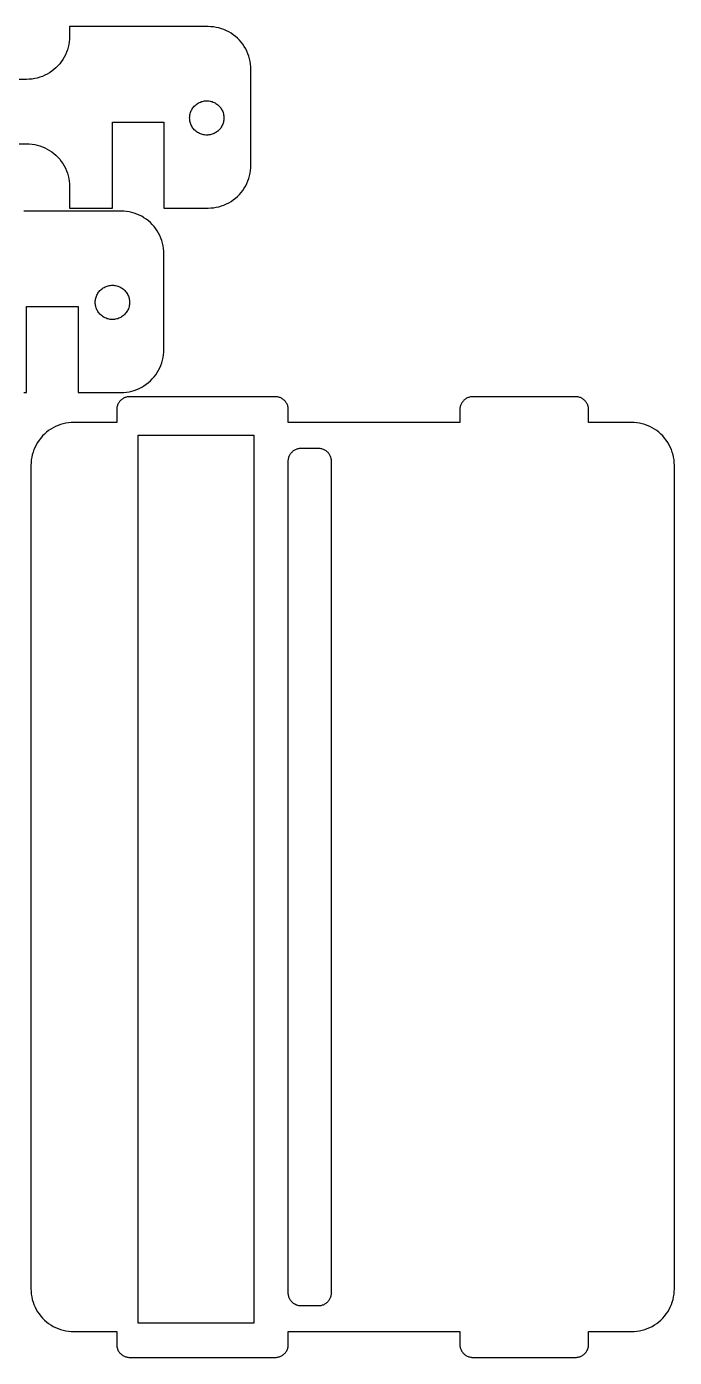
# Model space of a CAD drawing. Extents: x -48 to 351, y 273 to 586.
# Drawn here: x 200 to 351, y 276.1 to 586.4 of the extents above; entities that cross this region are included whole.
import ezdxf

# ---------------------------------------------------------------- set-up
doc = ezdxf.new("R2010")
doc.units = 0
doc.layers.get('0').update_dxf_attribs({"linetype": 'CONTINUOUS'})

msp = doc.modelspace()

# ---------------------------------------------------------------- linework, layer by layer
at = {"color": 7}
for p, q in [((210.0293, 583.42834), (209.9703, 582.80334)), ((210.0493, 584.05634), (210.0293, 583.42834)), ((242.3493, 586.35634), (210.0493, 586.35634)), ((210.0493, 586.35634), (210.0493, 584.05634)), ((242.9773, 586.33634), (242.3493, 586.35634)), ((243.6023, 586.27734), (242.9773, 586.33634)), ((244.2233, 586.17934), (243.6023, 586.27734)), ((244.8363, 586.04234), (244.2233, 586.17934)), ((245.4393, 585.86734), (244.8363, 586.04234)), ((246.0303, 585.65434), (245.4393, 585.86734)), ((246.6073, 585.40434), (246.0303, 585.65434)), ((247.1673, 585.11934), (246.6073, 585.40434)), ((247.7073, 584.79934), (247.1673, 585.11934)), ((248.2273, 584.44634), (247.7073, 584.79934)), ((248.7233, 584.06134), (248.2273, 584.44634)), ((249.1943, 583.64634), (248.7233, 584.06134)), ((249.6393, 583.20134), (249.1943, 583.64634)), ((209.3473, 580.37534), (209.0973, 579.79834)), ((209.5603, 580.96634), (209.3473, 580.37534)), ((209.7353, 581.56934), (209.5603, 580.96634)), ((209.8723, 582.18234), (209.7353, 581.56934)), ((209.9703, 582.80334), (209.8723, 582.18234)), ((250.0543, 582.73034), (249.6393, 583.20134)), ((250.4393, 582.23434), (250.0543, 582.73034)), ((250.7923, 581.71434), (250.4393, 582.23434)), ((251.1123, 581.17434), (250.7923, 581.71434)), ((251.3973, 580.61434), (251.1123, 581.17434)), ((251.6473, 580.03734), (251.3973, 580.61434)), ((207.3393, 577.21134), (206.8943, 576.76634)), ((207.7543, 577.68234), (207.3393, 577.21134)), ((208.1393, 578.17834), (207.7543, 577.68234)), ((208.4923, 578.69834), (208.1393, 578.17834)), ((208.8123, 579.23834), (208.4923, 578.69834)), ((209.0973, 579.79834), (208.8123, 579.23834)), ((251.8603, 579.44634), (251.6473, 580.03734)), ((252.0353, 578.84334), (251.8603, 579.44634)), ((252.1723, 578.23034), (252.0353, 578.84334)), ((252.2703, 577.60934), (252.1723, 578.23034)), ((252.3293, 576.98434), (252.2703, 577.60934)), ((200.0493, 574.05634), (28.049296, 574.05634)), ((200.6773, 574.07634), (200.0493, 574.05634)), ((201.3023, 574.13534), (200.6773, 574.07634)), ((201.9233, 574.23334), (201.3023, 574.13534)), ((202.5363, 574.37034), (201.9233, 574.23334)), ((203.1393, 574.54534), (202.5363, 574.37034)), ((203.7303, 574.75834), (203.1393, 574.54534)), ((204.3073, 575.00834), (203.7303, 574.75834)), ((204.8673, 575.29334), (204.3073, 575.00834)), ((205.4073, 575.61334), (204.8673, 575.29334)), ((205.9273, 575.96634), (205.4073, 575.61334)), ((206.4233, 576.35134), (205.9273, 575.96634)), ((206.8943, 576.76634), (206.4233, 576.35134)), ((252.3493, 576.35634), (252.3293, 576.98434)), ((252.3493, 554.05634), (252.3493, 576.35634)), ((239.1333, 567.79434), (239.3113, 567.97234)), ((239.3113, 567.97234), (239.4993, 568.13834)), ((239.4993, 568.13834), (239.6983, 568.29234)), ((239.6983, 568.29234), (239.9063, 568.43334)), ((239.9063, 568.43334), (240.1223, 568.56134)), ((240.1223, 568.56134), (240.3463, 568.67534)), ((240.3463, 568.67534), (240.5763, 568.77534)), ((240.5763, 568.77534), (240.8133, 568.86034)), ((240.8133, 568.86034), (241.0543, 568.93034)), ((241.0543, 568.93034), (241.2993, 568.98534)), ((241.2993, 568.98534), (241.5483, 569.02434)), ((241.5483, 569.02434), (241.7983, 569.04834)), ((241.7983, 569.04834), (242.0493, 569.05634)), ((242.0493, 569.05634), (242.3003, 569.04834)), ((242.3003, 569.04834), (242.5503, 569.02434)), ((242.5503, 569.02434), (242.7993, 568.98534)), ((242.7993, 568.98534), (243.0443, 568.93034)), ((243.0443, 568.93034), (243.2853, 568.86034)), ((243.2853, 568.86034), (243.5213, 568.77534)), ((243.5213, 568.77534), (243.7523, 568.67534)), ((243.7523, 568.67534), (243.9763, 568.56134)), ((243.9763, 568.56134), (244.1923, 568.43334)), ((244.1923, 568.43334), (244.4003, 568.29234)), ((244.4003, 568.29234), (244.5993, 568.13834)), ((244.5993, 568.13834), (244.7873, 567.97234)), ((244.7873, 567.97234), (244.9653, 567.79434)), ((238.0493, 565.05634), (238.0573, 565.30734)), ((238.0573, 564.80534), (238.0493, 565.05634)), ((238.0573, 565.30734), (238.0813, 565.55734)), ((238.0813, 564.55534), (238.0573, 564.80534)), ((238.0813, 565.55734), (238.1203, 565.80634)), ((238.1203, 565.80634), (238.1753, 566.05134)), ((238.1753, 566.05134), (238.2453, 566.29234)), ((238.2453, 566.29234), (238.3303, 566.52834)), ((238.3303, 566.52834), (238.4303, 566.75934)), ((238.4303, 566.75934), (238.5443, 566.98334)), ((238.5443, 566.98334), (238.6723, 567.19934)), ((238.6723, 567.19934), (238.8133, 567.40734)), ((238.8133, 567.40734), (238.9673, 567.60634)), ((238.9673, 567.60634), (239.1333, 567.79434)), ((244.9653, 567.79434), (245.1313, 567.60634)), ((245.1313, 567.60634), (245.2853, 567.40734)), ((245.2853, 567.40734), (245.4263, 567.19934)), ((245.4263, 567.19934), (245.5543, 566.98334)), ((245.5543, 566.98334), (245.6683, 566.75934)), ((245.6683, 566.75934), (245.7683, 566.52834)), ((245.7683, 566.52834), (245.8533, 566.29234)), ((245.8533, 566.29234), (245.9233, 566.05134)), ((245.9233, 566.05134), (245.9783, 565.80634)), ((245.9783, 565.80634), (246.0173, 565.55734)), ((246.0173, 565.55734), (246.0413, 565.30734)), ((246.0413, 564.80534), (246.0173, 564.55534)), ((246.0413, 565.30734), (246.0493, 565.05634)), ((246.0493, 565.05634), (246.0413, 564.80534)), ((220.0493, 544.05634), (220.0493, 564.05634)), ((220.0493, 564.05634), (232.0493, 564.05634)), ((232.0493, 564.05634), (232.0493, 544.05634)), ((238.1203, 564.30634), (238.0813, 564.55534)), ((238.1753, 564.06134), (238.1203, 564.30634)), ((238.2453, 563.82034), (238.1753, 564.06134)), ((238.3303, 563.58334), (238.2453, 563.82034)), ((238.4303, 563.35334), (238.3303, 563.58334)), ((238.5443, 563.12934), (238.4303, 563.35334)), ((238.6723, 562.91334), (238.5443, 563.12934)), ((238.8133, 562.70534), (238.6723, 562.91334)), ((238.9673, 562.50634), (238.8133, 562.70534)), ((239.1333, 562.31834), (238.9673, 562.50634)), ((239.3113, 562.14034), (239.1333, 562.31834)), ((239.4993, 561.97434), (239.3113, 562.14034)), ((239.6983, 561.82034), (239.4993, 561.97434)), ((239.9063, 561.67934), (239.6983, 561.82034)), ((240.1223, 561.55134), (239.9063, 561.67934)), ((244.1923, 561.67934), (243.9763, 561.55134)), ((244.4003, 561.82034), (244.1923, 561.67934)), ((244.5993, 561.97434), (244.4003, 561.82034)), ((244.7873, 562.14034), (244.5993, 561.97434)), ((244.9653, 562.31834), (244.7873, 562.14034)), ((245.1313, 562.50634), (244.9653, 562.31834)), ((245.2853, 562.70534), (245.1313, 562.50634)), ((245.4263, 562.91334), (245.2853, 562.70534)), ((245.5543, 563.12934), (245.4263, 562.91334)), ((245.6683, 563.35334), (245.5543, 563.12934)), ((245.7683, 563.58334), (245.6683, 563.35334)), ((245.8533, 563.82034), (245.7683, 563.58334)), ((245.9233, 564.06134), (245.8533, 563.82034)), ((245.9783, 564.30634), (245.9233, 564.06134)), ((246.0173, 564.55534), (245.9783, 564.30634)), ((28.049296, 559.05634), (200.0493, 559.05634)), ((200.0493, 559.05634), (200.6773, 559.03634)), ((200.6773, 559.03634), (201.3023, 558.97734)), ((201.3023, 558.97734), (201.9233, 558.87934)), ((201.9233, 558.87934), (202.5363, 558.74234)), ((202.5363, 558.74234), (203.1393, 558.56734)), ((203.1393, 558.56734), (203.7303, 558.35434)), ((240.3463, 561.43734), (240.1223, 561.55134)), ((240.5763, 561.33734), (240.3463, 561.43734)), ((240.8133, 561.25234), (240.5763, 561.33734)), ((241.0543, 561.18234), (240.8133, 561.25234)), ((241.2993, 561.12734), (241.0543, 561.18234)), ((241.5483, 561.08834), (241.2993, 561.12734)), ((241.7983, 561.06434), (241.5483, 561.08834)), ((242.0493, 561.05634), (241.7983, 561.06434)), ((242.3003, 561.06434), (242.0493, 561.05634)), ((242.5503, 561.08834), (242.3003, 561.06434)), ((242.7993, 561.12734), (242.5503, 561.08834)), ((243.0443, 561.18234), (242.7993, 561.12734)), ((243.2853, 561.25234), (243.0443, 561.18234)), ((243.5213, 561.33734), (243.2853, 561.25234)), ((243.7523, 561.43734), (243.5213, 561.33734)), ((243.9763, 561.55134), (243.7523, 561.43734)), ((203.7303, 558.35434), (204.3073, 558.10434)), ((204.3073, 558.10434), (204.8673, 557.81934)), ((204.8673, 557.81934), (205.4073, 557.49934)), ((205.4073, 557.49934), (205.9273, 557.14634)), ((205.9273, 557.14634), (206.4233, 556.76134)), ((206.4233, 556.76134), (206.8943, 556.34634)), ((206.8943, 556.34634), (207.3393, 555.90134)), ((207.3393, 555.90134), (207.7543, 555.43034)), ((207.7543, 555.43034), (208.1393, 554.93434)), ((208.1393, 554.93434), (208.4923, 554.41434)), ((208.4923, 554.41434), (208.8123, 553.87434)), ((208.8123, 553.87434), (209.0973, 553.31434)), ((209.0973, 553.31434), (209.3473, 552.73734)), ((209.3473, 552.73734), (209.5603, 552.14634)), ((252.1723, 552.18234), (252.2703, 552.80334)), ((252.2703, 552.80334), (252.3293, 553.42834)), ((252.3293, 553.42834), (252.3493, 554.05634)), ((209.5603, 552.14634), (209.7353, 551.54334)), ((209.7353, 551.54334), (209.8723, 550.93034)), ((209.8723, 550.93034), (209.9703, 550.30934)), ((209.9703, 550.30934), (210.0293, 549.68434)), ((210.0293, 549.68434), (210.0493, 549.05634)), ((250.7923, 548.69834), (251.1123, 549.23834)), ((251.1123, 549.23834), (251.3973, 549.79834)), ((251.3973, 549.79834), (251.6473, 550.37534)), ((251.6473, 550.37534), (251.8603, 550.96634)), ((251.8603, 550.96634), (252.0353, 551.56934)), ((252.0353, 551.56934), (252.1723, 552.18234)), ((210.0493, 549.05634), (210.0493, 544.05634)), ((248.2273, 545.96634), (248.7233, 546.35134)), ((248.7233, 546.35134), (249.1943, 546.76634)), ((249.1943, 546.76634), (249.6393, 547.21134)), ((249.6393, 547.21134), (250.0543, 547.68234)), ((250.0543, 547.68234), (250.4393, 548.17834)), ((250.4393, 548.17834), (250.7923, 548.69834)), ((200.0493, 543.35634), (199.4213, 543.33634)), ((222.0493, 543.35634), (200.0493, 543.35634)), ((210.0493, 544.05634), (220.0493, 544.05634)), ((222.6773, 543.33634), (222.0493, 543.35634)), ((223.3023, 543.27734), (222.6773, 543.33634)), ((223.9233, 543.17934), (223.3023, 543.27734)), ((224.5363, 543.04234), (223.9233, 543.17934)), ((225.1393, 542.86734), (224.5363, 543.04234)), ((232.0493, 544.05634), (242.3493, 544.05634)), ((242.3493, 544.05634), (242.9773, 544.07634)), ((242.9773, 544.07634), (243.6023, 544.13534)), ((243.6023, 544.13534), (244.2233, 544.23334)), ((244.2233, 544.23334), (244.8363, 544.37034)), ((244.8363, 544.37034), (245.4393, 544.54534)), ((245.4393, 544.54534), (246.0303, 544.75834)), ((246.0303, 544.75834), (246.6073, 545.00834)), ((246.6073, 545.00834), (247.1673, 545.29334)), ((247.1673, 545.29334), (247.7073, 545.61334)), ((247.7073, 545.61334), (248.2273, 545.96634)), ((225.7303, 542.65434), (225.1393, 542.86734)), ((226.3073, 542.40434), (225.7303, 542.65434)), ((226.8673, 542.11934), (226.3073, 542.40434)), ((227.4073, 541.79934), (226.8673, 542.11934)), ((227.9273, 541.44634), (227.4073, 541.79934)), ((228.4233, 541.06134), (227.9273, 541.44634)), ((228.8943, 540.64634), (228.4233, 541.06134)), ((229.3393, 540.20134), (228.8943, 540.64634)), ((229.7543, 539.73034), (229.3393, 540.20134)), ((230.1393, 539.23434), (229.7543, 539.73034)), ((230.4923, 538.71434), (230.1393, 539.23434)), ((230.8123, 538.17434), (230.4923, 538.71434)), ((231.0973, 537.61434), (230.8123, 538.17434)), ((231.3473, 537.03734), (231.0973, 537.61434)), ((231.5603, 536.44634), (231.3473, 537.03734)), ((231.7353, 535.84334), (231.5603, 536.44634)), ((231.8723, 535.23034), (231.7353, 535.84334)), ((231.9703, 534.60934), (231.8723, 535.23034)), ((232.0293, 533.98434), (231.9703, 534.60934)), ((232.0493, 533.35634), (232.0293, 533.98434)), ((232.0493, 511.05634), (232.0493, 533.35634)), ((216.6723, 524.19934), (216.8133, 524.40734)), ((216.8133, 524.40734), (216.9673, 524.60634)), ((216.9673, 524.60634), (217.1333, 524.79434)), ((217.1333, 524.79434), (217.3113, 524.97234)), ((217.3113, 524.97234), (217.4993, 525.13834)), ((217.4993, 525.13834), (217.6983, 525.29234)), ((217.6983, 525.29234), (217.9063, 525.43334)), ((217.9063, 525.43334), (218.1223, 525.56134)), ((218.1223, 525.56134), (218.3463, 525.67534)), ((218.3463, 525.67534), (218.5763, 525.77534)), ((218.5763, 525.77534), (218.8133, 525.86034)), ((218.8133, 525.86034), (219.0543, 525.93034)), ((219.0543, 525.93034), (219.2993, 525.98534)), ((219.2993, 525.98534), (219.5483, 526.02434)), ((219.5483, 526.02434), (219.7983, 526.04834)), ((219.7983, 526.04834), (220.0493, 526.05634)), ((220.0493, 526.05634), (220.3003, 526.04834)), ((220.3003, 526.04834), (220.5503, 526.02434)), ((220.5503, 526.02434), (220.7993, 525.98534)), ((220.7993, 525.98534), (221.0443, 525.93034)), ((221.0443, 525.93034), (221.2853, 525.86034)), ((221.2853, 525.86034), (221.5213, 525.77534)), ((221.5213, 525.77534), (221.7523, 525.67534)), ((221.7523, 525.67534), (221.9763, 525.56134)), ((221.9763, 525.56134), (222.1923, 525.43334)), ((222.1923, 525.43334), (222.4003, 525.29234)), ((222.4003, 525.29234), (222.5993, 525.13834)), ((222.5993, 525.13834), (222.7873, 524.97234)), ((222.7873, 524.97234), (222.9653, 524.79434)), ((222.9653, 524.79434), (223.1313, 524.60634)), ((223.1313, 524.60634), (223.2853, 524.40734)), ((223.2853, 524.40734), (223.4263, 524.19934)), ((216.0493, 522.05634), (216.0573, 522.30734)), ((216.0573, 521.80534), (216.0493, 522.05634)), ((216.0573, 522.30734), (216.0813, 522.55734)), ((216.0813, 521.55534), (216.0573, 521.80534)), ((216.0813, 522.55734), (216.1203, 522.80634)), ((216.1203, 521.30634), (216.0813, 521.55534)), ((216.1203, 522.80634), (216.1753, 523.05134)), ((216.1753, 521.06134), (216.1203, 521.30634)), ((216.1753, 523.05134), (216.2453, 523.29234)), ((216.2453, 523.29234), (216.3303, 523.52834)), ((216.3303, 523.52834), (216.4303, 523.75934)), ((216.4303, 523.75934), (216.5443, 523.98334)), ((216.5443, 523.98334), (216.6723, 524.19934)), ((223.4263, 524.19934), (223.5543, 523.98334)), ((223.5543, 523.98334), (223.6683, 523.75934)), ((223.6683, 523.75934), (223.7683, 523.52834)), ((223.7683, 523.52834), (223.8533, 523.29234)), ((223.8533, 523.29234), (223.9233, 523.05134)), ((223.9233, 523.05134), (223.9783, 522.80634)), ((223.9783, 521.30634), (223.9233, 521.06134)), ((223.9783, 522.80634), (224.0173, 522.55734)), ((224.0173, 521.55534), (223.9783, 521.30634)), ((224.0173, 522.55734), (224.0413, 522.30734)), ((224.0413, 521.80534), (224.0173, 521.55534)), ((224.0413, 522.30734), (224.0493, 522.05634)), ((224.0493, 522.05634), (224.0413, 521.80534)), ((200.0493, 501.05634), (200.0493, 521.05634)), ((200.0493, 521.05634), (212.0493, 521.05634)), ((212.0493, 521.05634), (212.0493, 501.05634)), ((216.2453, 520.82034), (216.1753, 521.06134)), ((216.3303, 520.58334), (216.2453, 520.82034)), ((216.4303, 520.35334), (216.3303, 520.58334)), ((216.5443, 520.12934), (216.4303, 520.35334)), ((216.6723, 519.91334), (216.5443, 520.12934)), ((216.8133, 519.70534), (216.6723, 519.91334)), ((216.9673, 519.50634), (216.8133, 519.70534)), ((217.1333, 519.31834), (216.9673, 519.50634)), ((217.3113, 519.14034), (217.1333, 519.31834)), ((217.4993, 518.97434), (217.3113, 519.14034)), ((217.6983, 518.82034), (217.4993, 518.97434)), ((217.9063, 518.67934), (217.6983, 518.82034)), ((218.1223, 518.55134), (217.9063, 518.67934)), ((218.3463, 518.43734), (218.1223, 518.55134)), ((218.5763, 518.33734), (218.3463, 518.43734)), ((218.8133, 518.25234), (218.5763, 518.33734)), ((219.0543, 518.18234), (218.8133, 518.25234)), ((221.2853, 518.25234), (221.0443, 518.18234)), ((221.5213, 518.33734), (221.2853, 518.25234)), ((221.7523, 518.43734), (221.5213, 518.33734)), ((221.9763, 518.55134), (221.7523, 518.43734)), ((222.1923, 518.67934), (221.9763, 518.55134)), ((222.4003, 518.82034), (222.1923, 518.67934)), ((222.5993, 518.97434), (222.4003, 518.82034)), ((222.7873, 519.14034), (222.5993, 518.97434)), ((222.9653, 519.31834), (222.7873, 519.14034)), ((223.1313, 519.50634), (222.9653, 519.31834)), ((223.2853, 519.70534), (223.1313, 519.50634)), ((223.4263, 519.91334), (223.2853, 519.70534)), ((223.5543, 520.12934), (223.4263, 519.91334)), ((223.6683, 520.35334), (223.5543, 520.12934)), ((223.7683, 520.58334), (223.6683, 520.35334)), ((223.8533, 520.82034), (223.7683, 520.58334)), ((223.9233, 521.06134), (223.8533, 520.82034)), ((219.2993, 518.12734), (219.0543, 518.18234)), ((219.5483, 518.08834), (219.2993, 518.12734)), ((219.7983, 518.06434), (219.5483, 518.08834)), ((220.0493, 518.05634), (219.7983, 518.06434)), ((220.3003, 518.06434), (220.0493, 518.05634)), ((220.5503, 518.08834), (220.3003, 518.06434)), ((220.7993, 518.12734), (220.5503, 518.08834)), ((221.0443, 518.18234), (220.7993, 518.12734)), ((231.7353, 508.56934), (231.8723, 509.18234)), ((231.8723, 509.18234), (231.9703, 509.80334)), ((231.9703, 509.80334), (232.0293, 510.42834)), ((232.0293, 510.42834), (232.0493, 511.05634)), ((230.4923, 505.69834), (230.8123, 506.23834)), ((230.8123, 506.23834), (231.0973, 506.79834)), ((231.0973, 506.79834), (231.3473, 507.37534)), ((231.3473, 507.37534), (231.5603, 507.96634)), ((231.5603, 507.96634), (231.7353, 508.56934)), ((227.4073, 502.61334), (227.9273, 502.96634)), ((227.9273, 502.96634), (228.4233, 503.35134)), ((228.4233, 503.35134), (228.8943, 503.76634)), ((228.8943, 503.76634), (229.3393, 504.21134)), ((229.3393, 504.21134), (229.7543, 504.68234)), ((229.7543, 504.68234), (230.1393, 505.17834)), ((230.1393, 505.17834), (230.4923, 505.69834)), ((199.4213, 501.07634), (200.0493, 501.05634)), ((212.0493, 501.05634), (222.0493, 501.05634)), ((222.0493, 501.05634), (222.6773, 501.07634)), ((222.4423, 499.589336), (222.2863, 499.483336)), ((222.6043, 499.685336), (222.4423, 499.589336)), ((222.7723, 499.770336), (222.6043, 499.685336)), ((222.6773, 501.07634), (223.3023, 501.13534)), ((222.9453, 499.845336), (222.7723, 499.770336)), ((223.1223, 499.909336), (222.9453, 499.845336)), ((223.3033, 499.962336), (223.1223, 499.909336)), ((223.3023, 501.13534), (223.9233, 501.23334)), ((223.4873, 500.003336), (223.3033, 499.962336)), ((223.6733, 500.032336), (223.4873, 500.003336)), ((223.8613, 500.050336), (223.6733, 500.032336)), ((224.0493, 500.056336), (223.8613, 500.050336)), ((223.9233, 501.23334), (224.5363, 501.37034)), ((258.0493, 500.056336), (224.0493, 500.056336)), ((224.5363, 501.37034), (225.1393, 501.54534)), ((225.1393, 501.54534), (225.7303, 501.75834)), ((225.7303, 501.75834), (226.3073, 502.00834)), ((226.3073, 502.00834), (226.8673, 502.29334)), ((226.8673, 502.29334), (227.4073, 502.61334)), ((258.2373, 500.050336), (258.0493, 500.056336)), ((258.4253, 500.032336), (258.2373, 500.050336)), ((258.6113, 500.003336), (258.4253, 500.032336)), ((258.7953, 499.962336), (258.6113, 500.003336)), ((258.9763, 499.909336), (258.7953, 499.962336)), ((259.1533, 499.845336), (258.9763, 499.909336)), ((259.3263, 499.770336), (259.1533, 499.845336)), ((259.4943, 499.685336), (259.3263, 499.770336)), ((259.6563, 499.589336), (259.4943, 499.685336)), ((259.8123, 499.483336), (259.6563, 499.589336)), ((302.4423, 499.589336), (302.2863, 499.483336)), ((302.6043, 499.685336), (302.4423, 499.589336)), ((302.7723, 499.770336), (302.6043, 499.685336)), ((302.9453, 499.845336), (302.7723, 499.770336)), ((303.1223, 499.909336), (302.9453, 499.845336)), ((303.3033, 499.962336), (303.1223, 499.909336)), ((303.4873, 500.003336), (303.3033, 499.962336)), ((303.6733, 500.032336), (303.4873, 500.003336)), ((303.8613, 500.050336), (303.6733, 500.032336)), ((304.0493, 500.056336), (303.8613, 500.050336)), ((328.0493, 500.056336), (304.0493, 500.056336)), ((328.2373, 500.050336), (328.0493, 500.056336)), ((328.4253, 500.032336), (328.2373, 500.050336)), ((328.6113, 500.003336), (328.4253, 500.032336)), ((328.7953, 499.962336), (328.6113, 500.003336)), ((328.9763, 499.909336), (328.7953, 499.962336)), ((329.1533, 499.845336), (328.9763, 499.909336)), ((329.3263, 499.770336), (329.1533, 499.845336)), ((329.4943, 499.685336), (329.3263, 499.770336)), ((329.6563, 499.589336), (329.4943, 499.685336)), ((329.8123, 499.483336), (329.6563, 499.589336)), ((221.0553, 497.244336), (221.0493, 497.056336)), ((221.0493, 497.056336), (221.0493, 494.056336)), ((221.0733, 497.432336), (221.0553, 497.244336)), ((221.1023, 497.618336), (221.0733, 497.432336)), ((221.1433, 497.802336), (221.1023, 497.618336)), ((221.1963, 497.983336), (221.1433, 497.802336)), ((221.2603, 498.160336), (221.1963, 497.983336)), ((221.3353, 498.333336), (221.2603, 498.160336)), ((221.4203, 498.501336), (221.3353, 498.333336)), ((221.5163, 498.663336), (221.4203, 498.501336)), ((221.6223, 498.819336), (221.5163, 498.663336)), ((221.7373, 498.968336), (221.6223, 498.819336)), ((221.8623, 499.110336), (221.7373, 498.968336)), ((221.9953, 499.243336), (221.8623, 499.110336)), ((222.1373, 499.368336), (221.9953, 499.243336)), ((222.2863, 499.483336), (222.1373, 499.368336)), ((259.9613, 499.368336), (259.8123, 499.483336)), ((260.1033, 499.243336), (259.9613, 499.368336)), ((260.2363, 499.110336), (260.1033, 499.243336)), ((260.3613, 498.968336), (260.2363, 499.110336)), ((260.4763, 498.819336), (260.3613, 498.968336)), ((260.5823, 498.663336), (260.4763, 498.819336)), ((260.6783, 498.501336), (260.5823, 498.663336)), ((260.7633, 498.333336), (260.6783, 498.501336)), ((260.8383, 498.160336), (260.7633, 498.333336)), ((260.9023, 497.983336), (260.8383, 498.160336)), ((260.9553, 497.802336), (260.9023, 497.983336)), ((260.9963, 497.618336), (260.9553, 497.802336)), ((261.0253, 497.432336), (260.9963, 497.618336)), ((261.0433, 497.244336), (261.0253, 497.432336)), ((261.0493, 497.056336), (261.0433, 497.244336)), ((261.0493, 494.056336), (261.0493, 497.056336)), ((301.0553, 497.244336), (301.0493, 497.056336)), ((301.0493, 497.056336), (301.0493, 494.056336)), ((301.0733, 497.432336), (301.0553, 497.244336)), ((301.1023, 497.618336), (301.0733, 497.432336)), ((301.1433, 497.802336), (301.1023, 497.618336)), ((301.1963, 497.983336), (301.1433, 497.802336)), ((301.2603, 498.160336), (301.1963, 497.983336)), ((301.3353, 498.333336), (301.2603, 498.160336)), ((301.4203, 498.501336), (301.3353, 498.333336)), ((301.5163, 498.663336), (301.4203, 498.501336)), ((301.6223, 498.819336), (301.5163, 498.663336)), ((301.7373, 498.968336), (301.6223, 498.819336)), ((301.8623, 499.110336), (301.7373, 498.968336)), ((301.9953, 499.243336), (301.8623, 499.110336)), ((302.1373, 499.368336), (301.9953, 499.243336)), ((302.2863, 499.483336), (302.1373, 499.368336)), ((329.9613, 499.368336), (329.8123, 499.483336)), ((330.1033, 499.243336), (329.9613, 499.368336)), ((330.2363, 499.110336), (330.1033, 499.243336)), ((330.3613, 498.968336), (330.2363, 499.110336)), ((330.4763, 498.819336), (330.3613, 498.968336)), ((330.5823, 498.663336), (330.4763, 498.819336)), ((330.6783, 498.501336), (330.5823, 498.663336)), ((330.7633, 498.333336), (330.6783, 498.501336)), ((330.8383, 498.160336), (330.7633, 498.333336)), ((330.9023, 497.983336), (330.8383, 498.160336)), ((330.9553, 497.802336), (330.9023, 497.983336)), ((330.9963, 497.618336), (330.9553, 497.802336)), ((331.0253, 497.432336), (330.9963, 497.618336)), ((331.0433, 497.244336), (331.0253, 497.432336)), ((331.0493, 497.056336), (331.0433, 497.244336)), ((331.0493, 494.056336), (331.0493, 497.056336)), ((207.9593, 493.567336), (207.3683, 493.354336)), ((208.5623, 493.742336), (207.9593, 493.567336)), ((209.1753, 493.879336), (208.5623, 493.742336)), ((209.7963, 493.977336), (209.1753, 493.879336)), ((210.4213, 494.036336), (209.7963, 493.977336)), ((211.0493, 494.056336), (210.4213, 494.036336)), ((221.0493, 494.056336), (211.0493, 494.056336)), ((301.0493, 494.056336), (261.0493, 494.056336)), ((341.0493, 494.056336), (331.0493, 494.056336)), ((341.6773, 494.036336), (341.0493, 494.056336)), ((342.3023, 493.977336), (341.6773, 494.036336)), ((342.9233, 493.879336), (342.3023, 493.977336)), ((343.5363, 493.742336), (342.9233, 493.879336)), ((344.1393, 493.567336), (343.5363, 493.742336)), ((344.7303, 493.354336), (344.1393, 493.567336)), ((203.3443, 490.430336), (202.9593, 489.934336)), ((203.7593, 490.901336), (203.3443, 490.430336)), ((204.2043, 491.346336), (203.7593, 490.901336)), ((204.6753, 491.761336), (204.2043, 491.346336)), ((205.1713, 492.146336), (204.6753, 491.761336)), ((205.6913, 492.499336), (205.1713, 492.146336)), ((206.2313, 492.819336), (205.6913, 492.499336)), ((206.7913, 493.104336), (206.2313, 492.819336)), ((207.3683, 493.354336), (206.7913, 493.104336)), ((226.0493, 284.05634), (226.0493, 491.056336)), ((226.0493, 491.056336), (253.0493, 491.056336)), ((253.0493, 491.056336), (253.0493, 284.05634)), ((345.3073, 493.104336), (344.7303, 493.354336)), ((345.8673, 492.819336), (345.3073, 493.104336)), ((346.4073, 492.499336), (345.8673, 492.819336)), ((346.9273, 492.146336), (346.4073, 492.499336)), ((347.4233, 491.761336), (346.9273, 492.146336)), ((347.8943, 491.346336), (347.4233, 491.761336)), ((348.3393, 490.901336), (347.8943, 491.346336)), ((348.7543, 490.430336), (348.3393, 490.901336)), ((349.1393, 489.934336), (348.7543, 490.430336)), ((201.7513, 487.737336), (201.5383, 487.146336)), ((202.0013, 488.314336), (201.7513, 487.737336)), ((202.2863, 488.874336), (202.0013, 488.314336)), ((202.6063, 489.414336), (202.2863, 488.874336)), ((202.9593, 489.934336), (202.6063, 489.414336)), ((261.8623, 487.110336), (261.9953, 487.243336)), ((261.9953, 487.243336), (262.1373, 487.368336)), ((262.1373, 487.368336), (262.2863, 487.483336)), ((262.2863, 487.483336), (262.4423, 487.589336)), ((262.4423, 487.589336), (262.6043, 487.685336)), ((262.6043, 487.685336), (262.7723, 487.770336)), ((262.7723, 487.770336), (262.9453, 487.845336)), ((262.9453, 487.845336), (263.1223, 487.909336)), ((263.1223, 487.909336), (263.3033, 487.962336)), ((263.3033, 487.962336), (263.4873, 488.003336)), ((263.4873, 488.003336), (263.6733, 488.032336)), ((263.6733, 488.032336), (263.8613, 488.050336)), ((263.8613, 488.050336), (264.0493, 488.056336)), ((264.0493, 488.056336), (268.0493, 488.056336)), ((268.0493, 488.056336), (268.2373, 488.050336)), ((268.2373, 488.050336), (268.4253, 488.032336)), ((268.4253, 488.032336), (268.6113, 488.003336)), ((268.6113, 488.003336), (268.7953, 487.962336)), ((268.7953, 487.962336), (268.9763, 487.909336)), ((268.9763, 487.909336), (269.1533, 487.845336)), ((269.1533, 487.845336), (269.3263, 487.770336)), ((269.3263, 487.770336), (269.4943, 487.685336)), ((269.4943, 487.685336), (269.6563, 487.589336)), ((269.6563, 487.589336), (269.8123, 487.483336)), ((269.8123, 487.483336), (269.9613, 487.368336)), ((269.9613, 487.368336), (270.1033, 487.243336)), ((270.1033, 487.243336), (270.2363, 487.110336)), ((349.4923, 489.414336), (349.1393, 489.934336)), ((349.8123, 488.874336), (349.4923, 489.414336)), ((350.0973, 488.314336), (349.8123, 488.874336)), ((350.3473, 487.737336), (350.0973, 488.314336)), ((350.5603, 487.146336), (350.3473, 487.737336)), ((201.0693, 484.684236), (201.0493, 484.056336)), ((201.1283, 485.309636), (201.0693, 484.684236)), ((201.2263, 485.930136), (201.1283, 485.309636)), ((201.3633, 486.543236), (201.2263, 485.930136)), ((201.5383, 487.146336), (201.3633, 486.543236)), ((261.0493, 485.056336), (261.0553, 485.244736)), ((261.0493, 291.05634), (261.0493, 485.056336)), ((261.0553, 485.244736), (261.0733, 485.432336)), ((261.0733, 485.432336), (261.1023, 485.618436)), ((261.1023, 485.618436), (261.1433, 485.802436)), ((261.1433, 485.802436), (261.1963, 485.983336)), ((261.1963, 485.983336), (261.2603, 486.160736)), ((261.2603, 486.160736), (261.3353, 486.333636)), ((261.3353, 486.333636), (261.4203, 486.501636)), ((261.4203, 486.501636), (261.5163, 486.663836)), ((261.5163, 486.663836), (261.6223, 486.819736)), ((261.6223, 486.819736), (261.7373, 486.968636)), ((261.7373, 486.968636), (261.8623, 487.110336)), ((270.2363, 487.110336), (270.3613, 486.968636)), ((270.3613, 486.968636), (270.4763, 486.819736)), ((270.4763, 486.819736), (270.5823, 486.663836)), ((270.5823, 486.663836), (270.6783, 486.501636)), ((270.6783, 486.501636), (270.7633, 486.333636)), ((270.7633, 486.333636), (270.8383, 486.160736)), ((270.8383, 486.160736), (270.9023, 485.983336)), ((270.9023, 485.983336), (270.9553, 485.802436)), ((270.9553, 485.802436), (270.9963, 485.618436)), ((270.9963, 485.618436), (271.0253, 485.432336)), ((271.0253, 485.432336), (271.0433, 485.244736)), ((271.0433, 485.244736), (271.0493, 485.056336)), ((271.0493, 485.056336), (271.0493, 291.05634)), ((350.7353, 486.543236), (350.5603, 487.146336)), ((350.8723, 485.930136), (350.7353, 486.543236)), ((350.9703, 485.309636), (350.8723, 485.930136)), ((351.0293, 484.684236), (350.9703, 485.309636)), ((351.0493, 484.056336), (351.0293, 484.684236)), ((201.0493, 484.056336), (201.0493, 292.05634)), ((351.0493, 292.05634), (351.0493, 484.056336)), ((201.0493, 292.05634), (201.0693, 291.42844)), ((351.0293, 291.42844), (351.0493, 292.05634)), ((201.0693, 291.42844), (201.1283, 290.80304)), ((201.1283, 290.80304), (201.2263, 290.18254)), ((201.2263, 290.18254), (201.3633, 289.56944)), ((201.3633, 289.56944), (201.5383, 288.96614)), ((201.5383, 288.96614), (201.7513, 288.37514)), ((261.0553, 290.86804), (261.0493, 291.05634)), ((261.0733, 290.68044), (261.0553, 290.86804)), ((261.1023, 290.49434), (261.0733, 290.68044)), ((261.1433, 290.31034), (261.1023, 290.49434)), ((261.1963, 290.12944), (261.1433, 290.31034)), ((261.2603, 289.95204), (261.1963, 290.12944)), ((261.3353, 289.77914), (261.2603, 289.95204)), ((261.4203, 289.61114), (261.3353, 289.77914)), ((261.5163, 289.44894), (261.4203, 289.61114)), ((261.6223, 289.29304), (261.5163, 289.44894)), ((261.7373, 289.14414), (261.6223, 289.29304)), ((261.8623, 289.00284), (261.7373, 289.14414)), ((261.9953, 288.86954), (261.8623, 289.00284)), ((262.1373, 288.74494), (261.9953, 288.86954)), ((262.2863, 288.62944), (262.1373, 288.74494)), ((262.4423, 288.52344), (262.2863, 288.62944)), ((269.8123, 288.62934), (269.6563, 288.52334)), ((269.9613, 288.74484), (269.8123, 288.62934)), ((270.1033, 288.86944), (269.9613, 288.74484)), ((270.2363, 289.00274), (270.1033, 288.86944)), ((270.3613, 289.14404), (270.2363, 289.00274)), ((270.4763, 289.29294), (270.3613, 289.14404)), ((270.5823, 289.44884), (270.4763, 289.29294)), ((270.6783, 289.61104), (270.5823, 289.44884)), ((270.7633, 289.77904), (270.6783, 289.61104)), ((270.8383, 289.95194), (270.7633, 289.77904)), ((270.9023, 290.12934), (270.8383, 289.95194)), ((270.9553, 290.31024), (270.9023, 290.12934)), ((270.9963, 290.49424), (270.9553, 290.31024)), ((271.0253, 290.68034), (270.9963, 290.49424)), ((271.0433, 290.86794), (271.0253, 290.68034)), ((271.0493, 291.05634), (271.0433, 290.86794)), ((350.3473, 288.37514), (350.5603, 288.96614)), ((350.5603, 288.96614), (350.7353, 289.56944)), ((350.7353, 289.56944), (350.8723, 290.18254)), ((350.8723, 290.18254), (350.9703, 290.80304)), ((350.9703, 290.80304), (351.0293, 291.42844)), ((201.7513, 288.37514), (202.0013, 287.79854)), ((202.0013, 287.79854), (202.2863, 287.23884)), ((202.2863, 287.23884), (202.6063, 286.69834)), ((202.6063, 286.69834), (202.9593, 286.17834)), ((202.9593, 286.17834), (203.3443, 285.68234)), ((203.3443, 285.68234), (203.7593, 285.21134)), ((262.6043, 288.42754), (262.4423, 288.52344)), ((262.7723, 288.34194), (262.6043, 288.42754)), ((262.9453, 288.26714), (262.7723, 288.34194)), ((263.1223, 288.20324), (262.9453, 288.26714)), ((263.3033, 288.15074), (263.1223, 288.20324)), ((263.4873, 288.10954), (263.3033, 288.15074)), ((263.6733, 288.08014), (263.4873, 288.10954)), ((263.8613, 288.06234), (263.6733, 288.08014)), ((264.0493, 288.05634), (263.8613, 288.06234)), ((268.0493, 288.05624), (264.0493, 288.05634)), ((268.2373, 288.06224), (268.0493, 288.05624)), ((268.4253, 288.08004), (268.2373, 288.06224)), ((268.6113, 288.10944), (268.4253, 288.08004)), ((268.7953, 288.15064), (268.6113, 288.10944)), ((268.9763, 288.20314), (268.7953, 288.15064)), ((269.1533, 288.26704), (268.9763, 288.20314)), ((269.3263, 288.34184), (269.1533, 288.26704)), ((269.4943, 288.42744), (269.3263, 288.34184)), ((269.6563, 288.52334), (269.4943, 288.42744)), ((348.3393, 285.21134), (348.7543, 285.68234)), ((348.7543, 285.68234), (349.1393, 286.17834)), ((349.1393, 286.17834), (349.4923, 286.69834)), ((349.4923, 286.69834), (349.8123, 287.23884)), ((349.8123, 287.23884), (350.0973, 287.79854)), ((350.0973, 287.79854), (350.3473, 288.37514)), ((203.7593, 285.21134), (204.2043, 284.76634)), ((204.2043, 284.76634), (204.6753, 284.35134)), ((204.6753, 284.35134), (205.1713, 283.96634)), ((205.1713, 283.96634), (205.6913, 283.61334)), ((205.6913, 283.61334), (206.2313, 283.29334)), ((206.2313, 283.29334), (206.7913, 283.00834)), ((206.7913, 283.00834), (207.3683, 282.75834)), ((207.3683, 282.75834), (207.9593, 282.54534)), ((207.9593, 282.54534), (208.5623, 282.37034)), ((253.0493, 284.05634), (226.0493, 284.05634)), ((343.5363, 282.37034), (344.1393, 282.54534)), ((344.1393, 282.54534), (344.7303, 282.75834)), ((344.7303, 282.75834), (345.3073, 283.00834)), ((345.3073, 283.00834), (345.8673, 283.29334)), ((345.8673, 283.29334), (346.4073, 283.61334)), ((346.4073, 283.61334), (346.9273, 283.96634)), ((346.9273, 283.96634), (347.4233, 284.35134)), ((347.4233, 284.35134), (347.8943, 284.76634)), ((347.8943, 284.76634), (348.3393, 285.21134)), ((208.5623, 282.37034), (209.1753, 282.23334)), ((209.1753, 282.23334), (209.7963, 282.13534)), ((209.7963, 282.13534), (210.4213, 282.07634)), ((210.4213, 282.07634), (211.0493, 282.05634)), ((211.0493, 282.05634), (221.0493, 282.05634)), ((221.0493, 282.05634), (221.0493, 279.05634)), ((261.0493, 279.05634), (261.0493, 282.05634)), ((261.0493, 282.05634), (301.0493, 282.05634)), ((301.0493, 282.05634), (301.0493, 279.05634)), ((331.0493, 279.05634), (331.0493, 282.05634)), ((331.0493, 282.05634), (341.0493, 282.05634)), ((341.0493, 282.05634), (341.6773, 282.07634)), ((341.6773, 282.07634), (342.3023, 282.13534)), ((342.3023, 282.13534), (342.9233, 282.23334)), ((342.9233, 282.23334), (343.5363, 282.37034)), ((221.0493, 279.05634), (221.0553, 278.86834)), ((221.0553, 278.86834), (221.0733, 278.68034)), ((221.0733, 278.68034), (221.1023, 278.49434)), ((221.1023, 278.49434), (221.1433, 278.31034)), ((221.1433, 278.31034), (221.1963, 278.12934)), ((221.1963, 278.12934), (221.2603, 277.95234)), ((221.2603, 277.95234), (221.3353, 277.77934)), ((221.3353, 277.77934), (221.4203, 277.61134)), ((221.4203, 277.61134), (221.5163, 277.44934)), ((221.5163, 277.44934), (221.6223, 277.29334)), ((221.6223, 277.29334), (221.7373, 277.14434)), ((221.7373, 277.14434), (221.8623, 277.00234)), ((221.8623, 277.00234), (221.9953, 276.86934)), ((221.9953, 276.86934), (222.1373, 276.74434)), ((222.1373, 276.74434), (222.2863, 276.62934)), ((222.2863, 276.62934), (222.4423, 276.52334)), ((222.4423, 276.52334), (222.6043, 276.42734)), ((222.6043, 276.42734), (222.7723, 276.34234)), ((222.7723, 276.34234), (222.9453, 276.26734)), ((222.9453, 276.26734), (223.1223, 276.20334)), ((223.1223, 276.20334), (223.3033, 276.15034)), ((258.7953, 276.15034), (258.9763, 276.20334)), ((258.9763, 276.20334), (259.1533, 276.26734)), ((259.1533, 276.26734), (259.3263, 276.34234)), ((259.3263, 276.34234), (259.4943, 276.42734)), ((259.4943, 276.42734), (259.6563, 276.52334)), ((259.6563, 276.52334), (259.8123, 276.62934)), ((259.8123, 276.62934), (259.9613, 276.74434)), ((259.9613, 276.74434), (260.1033, 276.86934)), ((260.1033, 276.86934), (260.2363, 277.00234)), ((260.2363, 277.00234), (260.3613, 277.14434)), ((260.3613, 277.14434), (260.4763, 277.29334)), ((260.4763, 277.29334), (260.5823, 277.44934)), ((260.5823, 277.44934), (260.6783, 277.61134)), ((260.6783, 277.61134), (260.7633, 277.77934)), ((260.7633, 277.77934), (260.8383, 277.95234)), ((260.8383, 277.95234), (260.9023, 278.12934)), ((260.9023, 278.12934), (260.9553, 278.31034)), ((260.9553, 278.31034), (260.9963, 278.49434)), ((260.9963, 278.49434), (261.0253, 278.68034)), ((261.0253, 278.68034), (261.0433, 278.86834)), ((261.0433, 278.86834), (261.0493, 279.05634)), ((301.0493, 279.05634), (301.0553, 278.86834)), ((301.0553, 278.86834), (301.0733, 278.68034)), ((301.0733, 278.68034), (301.1023, 278.49434)), ((301.1023, 278.49434), (301.1433, 278.31034)), ((301.1433, 278.31034), (301.1963, 278.12934)), ((301.1963, 278.12934), (301.2603, 277.95234)), ((301.2603, 277.95234), (301.3353, 277.77934)), ((301.3353, 277.77934), (301.4203, 277.61134)), ((301.4203, 277.61134), (301.5163, 277.44934)), ((301.5163, 277.44934), (301.6223, 277.29334)), ((301.6223, 277.29334), (301.7373, 277.14434)), ((301.7373, 277.14434), (301.8623, 277.00234)), ((301.8623, 277.00234), (301.9953, 276.86934)), ((301.9953, 276.86934), (302.1373, 276.74434)), ((302.1373, 276.74434), (302.2863, 276.62934)), ((302.2863, 276.62934), (302.4423, 276.52334)), ((302.4423, 276.52334), (302.6043, 276.42734)), ((302.6043, 276.42734), (302.7723, 276.34234)), ((302.7723, 276.34234), (302.9453, 276.26734)), ((302.9453, 276.26734), (303.1223, 276.20334)), ((303.1223, 276.20334), (303.3033, 276.15034)), ((328.7953, 276.15034), (328.9763, 276.20334)), ((328.9763, 276.20334), (329.1533, 276.26734)), ((329.1533, 276.26734), (329.3263, 276.34234)), ((329.3263, 276.34234), (329.4943, 276.42734)), ((329.4943, 276.42734), (329.6563, 276.52334)), ((329.6563, 276.52334), (329.8123, 276.62934)), ((329.8123, 276.62934), (329.9613, 276.74434)), ((329.9613, 276.74434), (330.1033, 276.86934)), ((330.1033, 276.86934), (330.2363, 277.00234)), ((330.2363, 277.00234), (330.3613, 277.14434)), ((330.3613, 277.14434), (330.4763, 277.29334)), ((330.4763, 277.29334), (330.5823, 277.44934)), ((330.5823, 277.44934), (330.6783, 277.61134)), ((330.6783, 277.61134), (330.7633, 277.77934)), ((330.7633, 277.77934), (330.8383, 277.95234)), ((330.8383, 277.95234), (330.9023, 278.12934)), ((330.9023, 278.12934), (330.9553, 278.31034)), ((330.9553, 278.31034), (330.9963, 278.49434)), ((330.9963, 278.49434), (331.0253, 278.68034)), ((331.0253, 278.68034), (331.0433, 278.86834)), ((331.0433, 278.86834), (331.0493, 279.05634)), ((223.3033, 276.15034), (223.4873, 276.10934)), ((223.4873, 276.10934), (223.6733, 276.08034)), ((223.6733, 276.08034), (223.8613, 276.06234)), ((223.8613, 276.06234), (224.0493, 276.05634)), ((224.0493, 276.05634), (258.0493, 276.05634)), ((258.0493, 276.05634), (258.2373, 276.06234)), ((258.2373, 276.06234), (258.4253, 276.08034)), ((258.4253, 276.08034), (258.6113, 276.10934)), ((258.6113, 276.10934), (258.7953, 276.15034)), ((303.3033, 276.15034), (303.4873, 276.10934)), ((303.4873, 276.10934), (303.6733, 276.08034)), ((303.6733, 276.08034), (303.8613, 276.06234)), ((303.8613, 276.06234), (304.0493, 276.05634)), ((304.0493, 276.05634), (328.0493, 276.05634)), ((328.0493, 276.05634), (328.2373, 276.06234)), ((328.2373, 276.06234), (328.4253, 276.08034)), ((328.4253, 276.08034), (328.6113, 276.10934)), ((328.6113, 276.10934), (328.7953, 276.15034))]:
    msp.add_line(p, q, dxfattribs=at)

doc.saveas('drawing.dxf')
